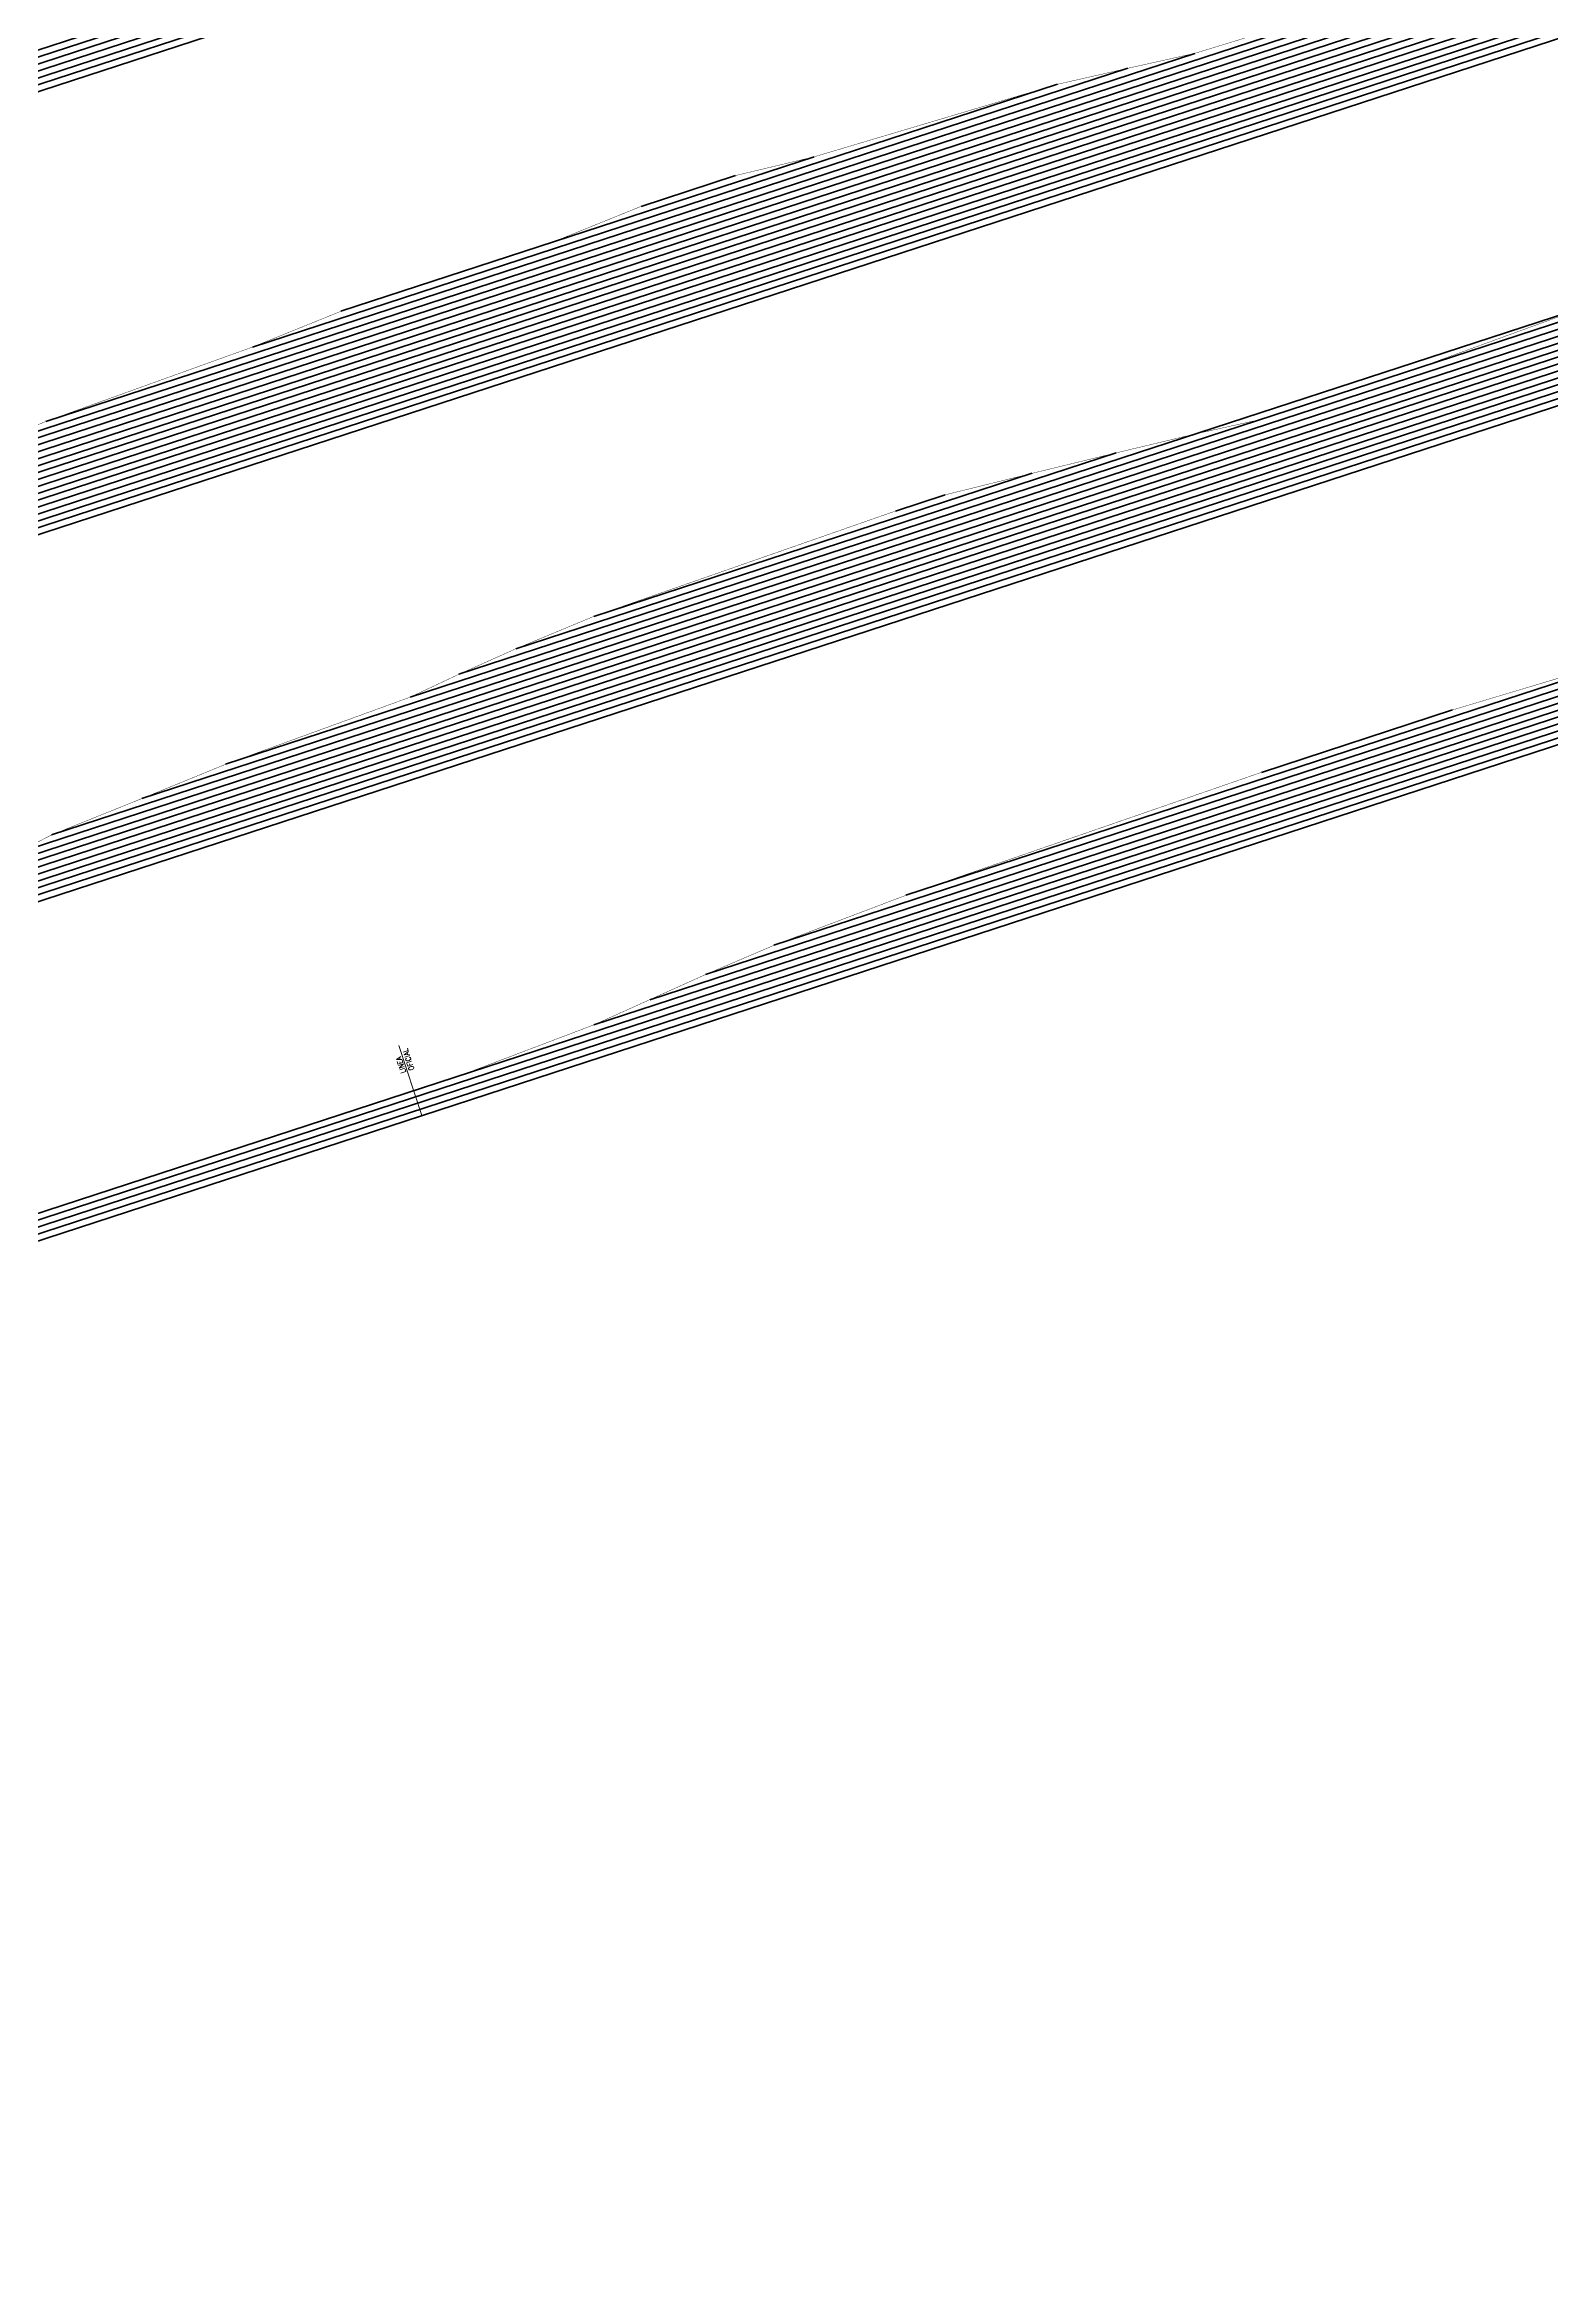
# Model space of a CAD drawing. Header units: metres. Extents: x 733085 to 734585, y 6084499 to 6087418.
# Drawn here: x 733466.6 to 733581.1, y 6087008 to 6087176.3 of the extents above; entities that cross this region are included whole.
import ezdxf

# ---------------------------------------------------------------- set-up
doc = ezdxf.new("R2010")
doc.units = ezdxf.units.M
doc.header["$LTSCALE"] = 5
doc.header["$MEASUREMENT"] = 0
doc.layers.get('0').update_dxf_attribs({"color": 30})
doc.layers.get('DEFPOINTS').update_dxf_attribs({"color": 210})
doc.layers.add('_AUX', color=210, linetype='Continuous', lineweight=18, plot=False)
doc.layers.add('U-ANNO-DIMS', color=210, linetype='Continuous', lineweight=18, plot=False)
doc.layers.add('A-ELEV-MBE1', color=7, linetype='Continuous', lineweight=35)
doc.layers.add('U-ANNO-TEXT', color=3, linetype='Continuous', lineweight=18)
doc.styles.add('E-ROMANS', font='romans.shx', dxfattribs={"width": 0.8})
doc.dimstyles.new('E-1000_TICK_24', dxfattribs={"dimscale": 0.001, "dimtxt": 2400, "dimasz": 2400, "dimexe": 1200, "dimexo": 800, "dimgap": 1200, "dimtad": 0, "dimzin": 0, "dimdsep": 46, "dimtxsty": 'E-ROMANS', "dimblk": 'OBLIQUE', "dimcen": 1200, "dimclrd": 256, "dimclre": 256, "dimclrt": 256, "dimadec": 0, "dimazin": 0, "dimtfac": 1, "dimtmove": 1, "dimatfit": 3, "dimldrblk": 'OPEN90', "dimfxl": 1, "dimtfill": 1, "dimtolj": 1, "dimtzin": 0, "dimlwd": -1, "dimarcsym": 0})

# ---------------------------------------------------------------- blocks, each defined once
blk = doc.blocks.new('_Oblique')
at = {"color": 0, "linetype": 'ByBlock', "lineweight": -2}
blk.add_line((-0.5, -0.5), (0.5, 0.5), dxfattribs=at)
blk = doc.blocks.new('*D2248')
at = {"layer": 'DEFPOINTS', "color": 0, "transparency": 16777216}
for p in [(733653.29, 6087019.58), (733653.29, 6087019.58, 0), (733542.8, 6086919.83)]:
    blk.add_point(p, dxfattribs=at)
at = {"layer": 'U-ANNO-DIMS', "transparency": 16777216}
blk.add_line((733542.8, 6086919.83, 0), (733653.29, 6087019.58, 0), dxfattribs=at)
at = {"layer": 'U-ANNO-DIMS', "lineweight": -2, "transparency": 16777216}
for p, q in [((733653.83, 6087018.99, 0), (733654.1, 6087018.69, 0)), ((733543.33, 6086919.23, 0), (733543.6, 6086918.93, 0))]:
    blk.add_line(p, q, dxfattribs=at)
at = {"layer": 'U-ANNO-DIMS', "transparency": 16777216, "xscale": 2.4, "yscale": 2.4, "zscale": 2.4}
for p, rotation in [((733653.29, 6087019.58, 0), 42.0751995169426), ((733542.8, 6086919.83, 0), 222.0751995169426)]:
    blk.add_blockref('_Oblique', p, dxfattribs=dict(at, rotation=rotation))
at = {"layer": 'U-ANNO-DIMS', "transparency": 16777216, "insert": (733599.55, 6086974.97, 0), "char_height": 0.012, "attachment_point": 5, "rotation": 42.0752, "style": 'E-ROMANS', "bg_fill": 3, "box_fill_scale": 1.25, "bg_fill_color": 256, "bg_fill_true_color": 13158600, "bg_fill_transparency": 0}
blk.add_mtext('\\A1;148.86', dxfattribs=at)
blk = doc.blocks.new('_Open90')
at = {"color": 0, "linetype": 'ByBlock', "lineweight": -2}
for p, q in [((0, 0), (-1, 0)), ((-0.5, 0.5), (0, 0)), ((0, 0), (-0.5, -0.5))]:
    blk.add_line(p, q, dxfattribs=at)

msp = doc.modelspace()

# ---------------------------------------------------------------- linework, layer by layer
at = {"layer": '_AUX', "ltscale": 0.05}
msp.add_lwpolyline([(733495.268, 6087094.918), (733493.53, 6087100.246)], dxfattribs=at)
at = {"layer": 'A-ELEV-MBE1', "color": 252}
for p, q in [((733620, 6087223.445), (733413.072, 6087155.932)), ((733620.914, 6087223.217), (733413.227, 6087155.457)), ((733612.32, 6087221.991), (733412.762, 6087156.883)), ((733616.153, 6087222.715), (733412.917, 6087156.407)), ((733608.469, 6087221.26), (733415.203, 6087158.205)), ((733605.123, 6087220.695), (733418.226, 6087159.717)), ((733600.715, 6087219.782), (733421.244, 6087161.228)), ((733629.754, 6087196.123), (733443.321, 6087135.297)), ((733629.599, 6087196.598), (733446.056, 6087136.715)), ((733629.444, 6087197.073), (733448.606, 6087138.073)), ((733629.289, 6087197.549), (733450.704, 6087139.283)), ((733630.22, 6087194.697), (733434.436, 6087130.82)), ((733630.064, 6087195.172), (733437.392, 6087132.31)), ((733629.909, 6087195.647), (733440.359, 6087133.804)), ((733630.84, 6087192.795), (733423.153, 6087125.035)), ((733630.685, 6087193.271), (733425.516, 6087126.332)), ((733630.53, 6087193.746), (733428.522, 6087127.839)), ((733630.375, 6087194.221), (733431.476, 6087129.328)), ((733593.903, 6087186.53), (733452.816, 6087140.498)), ((733590.316, 6087185.885), (733454.935, 6087141.716)), ((733586.686, 6087185.227), (733457.053, 6087142.933)), ((733579.451, 6087183.392), (733459.123, 6087144.134)), ((733554.012, 6087175.618), (733460.63, 6087145.151)), ((733548.912, 6087174.481), (733466.7, 6087147.658)), ((733543.589, 6087173.27), (733482.408, 6087153.309)), ((733638.904, 6087168.078), (733431.217, 6087100.317)), ((733639.059, 6087167.602), (733431.372, 6087099.842)), ((733525.082, 6087167.758), (733489.108, 6087156.02)), ((733629.612, 6087166.098), (733430.907, 6087101.268)), ((733633.786, 6087166.934), (733431.062, 6087100.793)), ((733519.106, 6087166.334), (733511.928, 6087163.992)), ((733624.956, 6087165.105), (733434.941, 6087103.11)), ((733620.318, 6087164.117), (733438.793, 6087104.893)), ((733615.737, 6087163.149), (733458.963, 6087111.999)), ((733611.447, 6087162.275), (733461.884, 6087113.478)), ((733609.752, 6087162.248), (733464.341, 6087114.806)), ((733608.089, 6087162.231), (733467.118, 6087116.238)), ((733605.302, 6087161.848), (733473.991, 6087119.006)), ((733602.284, 6087161.389), (733480.355, 6087121.608)), ((733599.067, 6087160.865), (733494.387, 6087126.712)), ((733593.794, 6087159.671), (733498.084, 6087128.445)), ((733646.504, 6087144.786), (733438.816, 6087077.026)), ((733646.659, 6087144.311), (733438.971, 6087076.55)), ((733548.034, 6087145.267), (733502.41, 6087130.382)), ((733637.945, 6087142.519), (733438.661, 6087077.501)), ((733541.663, 6087143.715), (733508.334, 6087132.841)), ((733630.13, 6087140.496), (733438.506, 6087077.976)), ((733535.039, 6087142.079), (733531.272, 6087140.85)), ((733624.165, 6087139.075), (733438.351, 6087078.452)), ((733620.165, 6087138.296), (733508.344, 6087101.813)), ((733618.029, 6087138.125), (733512.584, 6087103.723)), ((733615.569, 6087137.849), (733516.838, 6087105.637)), ((733611.22, 6087136.956), (733522.024, 6087107.855)), ((733593.633, 6087131.744), (733532.058, 6087111.654)), ((733573.61, 6087125.737), (733559.071, 6087120.993))]:
    msp.add_line(p, q, dxfattribs=at)
at = {"layer": 'A-ELEV-MBE1', "ltscale": 0.15, "const_width": 0.03}
for points in [[(733579.451, 6087183.392), (733554.012, 6087175.618), (733548.912, 6087174.481), (733543.589, 6087173.27), (733525.082, 6087167.758), (733519.106, 6087166.334), (733511.928, 6087163.992), (733505.21, 6087161.274), (733499.62, 6087159.45), (733489.108, 6087156.02), (733482.408, 6087153.309), (733466.7, 6087147.658), (733460.63, 6087145.151)], [(733430.971, 6087101.289), (733434.941, 6087103.11), (733438.793, 6087104.893), (733448.08, 6087107.923), (733455.455, 6087110.329), (733458.963, 6087111.999), (733461.884, 6087113.478), (733464.341, 6087114.806), (733467.118, 6087116.238), (733473.991, 6087119.006), (733480.355, 6087121.608), (733494.387, 6087126.712), (733498.084, 6087128.445), (733502.41, 6087130.382), (733508.334, 6087132.841), (733531.272, 6087140.85), (733535.039, 6087142.079), (733541.663, 6087143.715), (733548.034, 6087145.267), (733554.034, 6087146.699), (733559.054, 6087147.811), (733570.68, 6087151.604), (733584.52, 6087156.645)], [(733498.422, 6087098.051), (733508.344, 6087101.813), (733512.584, 6087103.723), (733516.838, 6087105.637), (733522.024, 6087107.855), (733532.058, 6087111.654), (733559.071, 6087120.993), (733573.61, 6087125.737), (733593.633, 6087131.744), (733611.22, 6087136.956), (733615.569, 6087137.849), (733617.803, 6087138.052), (733620.165, 6087138.296), (733624.165, 6087139.075), (733630.13, 6087140.496), (733637.945, 6087142.519), (733646.459, 6087144.921)]]:
    msp.add_lwpolyline(points, dxfattribs=at)

# ---------------------------------------------------------------- texts
at = {"layer": 'U-ANNO-TEXT', "insert": (733494.7, 6087098.424), "char_height": 0.4, "attachment_point": 7, "rotation": 108.06951, "style": 'E-ROMANS'}
msp.add_mtext('LINEA\\POFICIAL', dxfattribs=at)

# ---------------------------------------------------------------- dimensions: what is measured, and where the dimension line sits
at = {"layer": 'U-ANNO-DIMS'}
dim = msp.add_linear_dim(base=(733653.294, 6087019.579, 0), p1=(733542.797, 6086919.825), p2=(733653.294, 6087019.579), angle=42.0752, dimstyle='E-1000_TICK_24', override={"dimtxt": 12}, dxfattribs=at)
dim.commit()
dim.dimension.update_dxf_attribs({"geometry": '*D2248', "text_midpoint": (733599.547, 6086974.97, 0), "dimtype": 161})

doc.saveas('drawing.dxf')
